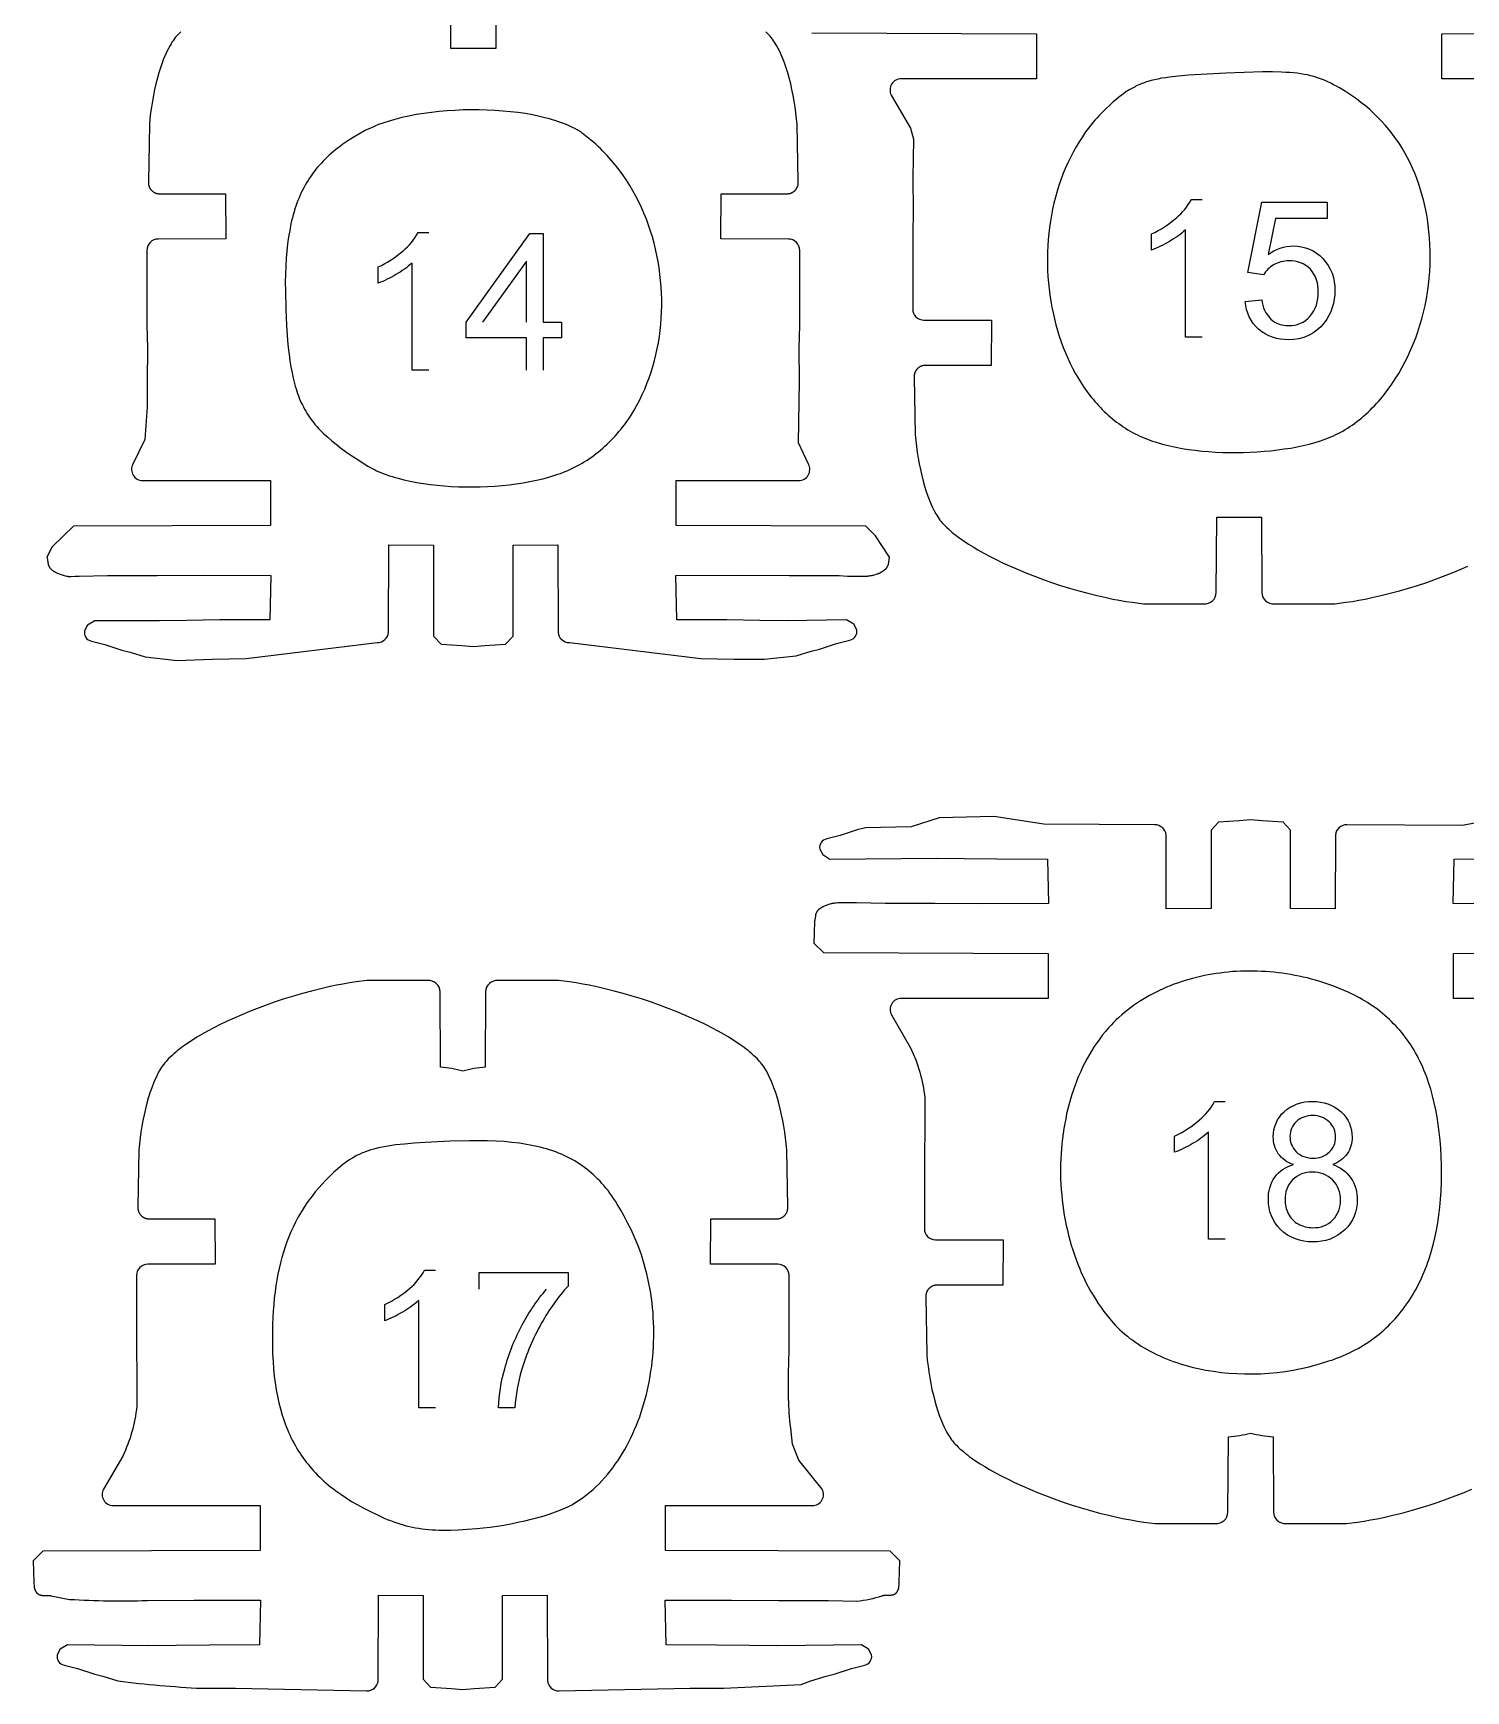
# Model space of a CAD drawing. Extents: x -306 to 77, y -230 to 818.
# Drawn here: x -106.2 to -2.1, y -3.5 to 117 of the extents above; entities that cross this region are included whole.
import ezdxf

# ---------------------------------------------------------------- set-up
doc = ezdxf.new("R2010")
doc.units = 0
doc.layers.add('LAYER_1', color=18, linetype='CONTINUOUS')
doc.layers.add('LETTERS', color=1, linetype='CONTINUOUS')

msp = doc.modelspace()

# ---------------------------------------------------------------- linework, layer by layer
at = {"layer": 'LAYER_1'}
for points in [[(-75.82, 115.85), (-75.85, 121.78, 0.444236)], [(-95.44, 117.05), (-95.56, 116.93), (-95.66, 116.83), (-95.75, 116.73), (-95.84, 116.63), (-95.92, 116.52), (-96, 116.41), (-96.08, 116.3), (-96.15, 116.18), (-96.22, 116.07), (-96.34, 115.85), (-96.45, 115.62), (-96.56, 115.39), (-96.66, 115.16), (-96.79, 114.8), (-96.92, 114.44), (-97.03, 114.07), (-97.14, 113.7), (-97.24, 113.28), (-97.34, 112.86), (-97.43, 112.44), (-97.5, 112.02), (-97.57, 111.59), (-97.63, 111.17), (-97.68, 110.74), (-97.72, 110.31), (-97.79, 106.17), (-97.79, 106.15), (-97.79, 106.13), (-97.79, 106.11), (-97.79, 106.09), (-97.79, 106.07), (-97.79, 106.05), (-97.79, 106.02), (-97.79, 106), (-97.79, 105.98), (-97.78, 105.96), (-97.78, 105.94), (-97.77, 105.92), (-97.77, 105.9), (-97.76, 105.88), (-97.76, 105.86), (-97.75, 105.84), (-97.74, 105.82), (-97.74, 105.8), (-97.73, 105.78), (-97.72, 105.76), (-97.71, 105.74), (-97.7, 105.72), (-97.69, 105.71), (-97.68, 105.69), (-97.67, 105.67), (-97.66, 105.65), (-97.65, 105.63), (-97.63, 105.62), (-97.62, 105.6), (-97.61, 105.58), (-97.59, 105.57), (-97.58, 105.55), (-97.56, 105.54), (-97.55, 105.52), (-97.53, 105.51), (-97.52, 105.49), (-97.5, 105.48), (-97.49, 105.47), (-97.47, 105.45), (-97.45, 105.44), (-97.43, 105.43), (-97.42, 105.42), (-97.4, 105.41), (-97.38, 105.39), (-97.36, 105.38), (-97.34, 105.37), (-97.33, 105.37), (-97.31, 105.36), (-97.29, 105.35), (-97.27, 105.34), (-97.25, 105.33), (-97.23, 105.33), (-97.21, 105.32), (-97.19, 105.32), (-97.17, 105.31), (-97.15, 105.31), (-97.13, 105.3), (-97.11, 105.3), (-97.08, 105.3), (-97.06, 105.29), (-97.04, 105.29), (-97.02, 105.29), (-97, 105.29), (-92.33, 105.29), (-92.24, 105.29), (-92.22, 105.29), (-92.2, 105.29), (-92.2, 105.29), (-92.17, 102.01), (-97.08, 102, 0.414064), (-97.9, 101.18), (-97.9, 95.74), (-97.86, 94.07), (-97.88, 91.67), (-97.88, 89.81), (-98.06, 87.43), (-98.92, 85.65, 0.562349), (-98.2, 84.45), (-88.92, 84.45), (-88.92, 81.19), (-103.23, 81.14), (-103.95, 80.45), (-104.77, 79.65), (-105.16, 78.89), (-105.15, 78.87), (-105.15, 78.84), (-105.14, 78.8), (-105.13, 78.75), (-105.09, 78.49), (-105.08, 78.44), (-105.08, 78.42), (-105.07, 78.39), (-105.07, 78.37), (-105.06, 78.34), (-105.05, 78.32), (-105.04, 78.3), (-105.04, 78.27), (-105.03, 78.26), (-105.03, 78.25), (-105.02, 78.24), (-105.02, 78.23), (-105.01, 78.22), (-105.01, 78.21), (-105, 78.2), (-104.99, 78.19), (-104.99, 78.18), (-104.98, 78.17), (-104.98, 78.16), (-104.97, 78.15), (-104.96, 78.14), (-104.95, 78.13), (-104.94, 78.11), (-104.93, 78.1), (-104.92, 78.08), (-104.91, 78.07), (-104.88, 78.04), (-104.86, 78.02), (-104.83, 77.99), (-104.8, 77.97), (-104.77, 77.94), (-104.74, 77.92), (-104.71, 77.9), (-104.68, 77.88), (-104.65, 77.86), (-104.62, 77.84), (-104.58, 77.82), (-104.55, 77.8), (-104.52, 77.78), (-104.48, 77.77), (-104.45, 77.75), (-104.41, 77.73), (-104.34, 77.7), (-104.27, 77.67), (-104.2, 77.65), (-104.13, 77.62), (-104.05, 77.6), (-103.91, 77.56), (-103.81, 77.53), (-103.72, 77.51), (-103.68, 77.51), (-103.65, 77.5), (-103.61, 77.49), (-103.58, 77.49), (-103.55, 77.49), (-103.52, 77.48), (-103.5, 77.48), (-103.47, 77.48), (-103.45, 77.48), (-103.42, 77.48), (-103.4, 77.48), (-103.1, 77.51), (-103.02, 77.51), (-102.93, 77.52), (-102.82, 77.51), (-100.75, 77.56), (-97.13, 77.57), (-93.71, 77.58), (-88.9, 77.57), (-88.96, 74.34), (-92.62, 74.33), (-95.01, 74.29), (-96.99, 74.27), (-101.69, 74.26), (-102.21, 73.94), (-102.43, 73.53, 0.400106), (-101.93, 72.79), (-100.96, 72.54), (-99.71, 72.14), (-99.12, 71.98), (-98.03, 71.65), (-95.7, 71.39), (-93.15, 71.49), (-90.7, 71.52), (-81.18, 72.69, 0.3983), (-80.35, 73.44), (-80.33, 79.78), (-77.08, 79.76), (-77.08, 73.16), (-76.54, 72.56), (-75.03, 72.48), (-74.19, 72.41), (-73.36, 72.48), (-71.85, 72.56), (-71.31, 73.16), (-71.31, 79.76), (-68.06, 79.78), (-68.04, 73.44, 0.398109), (-67.21, 72.69), (-57.68, 71.52), (-55.24, 71.49), (-53.07, 71.47), (-50.74, 71.72), (-49.65, 72.05), (-49.06, 72.21), (-47.81, 72.61), (-46.84, 72.87, 0.400226), (-46.34, 73.61), (-46.56, 74.02), (-47.08, 74.34), (-51.39, 74.27), (-53.38, 74.29), (-55.77, 74.33), (-59.42, 74.34), (-59.49, 77.57), (-54.68, 77.58), (-51.26, 77.57), (-47.63, 77.56), (-47.02, 77.51), (-46.9, 77.52), (-46.78, 77.52), (-45.91, 77.51), (-45.78, 77.51), (-45.66, 77.51), (-45.54, 77.52), (-45.48, 77.53), (-45.41, 77.54), (-45.35, 77.55), (-45.29, 77.56), (-45.23, 77.57), (-45.18, 77.58), (-45.12, 77.59), (-45.06, 77.61), (-44.93, 77.65), (-44.87, 77.67), (-44.81, 77.69), (-44.75, 77.72), (-44.69, 77.74), (-44.62, 77.77), (-44.59, 77.79), (-44.56, 77.8), (-44.54, 77.82), (-44.51, 77.84), (-44.48, 77.85), (-44.45, 77.87), (-44.42, 77.89), (-44.4, 77.91), (-44.37, 77.93), (-44.34, 77.94), (-44.32, 77.97), (-44.29, 77.99), (-44.27, 78.01), (-44.25, 78.03), (-44.22, 78.05), (-44.2, 78.08), (-44.18, 78.1), (-44.17, 78.11), (-44.16, 78.13), (-44.15, 78.14), (-44.15, 78.15), (-44.14, 78.16), (-44.13, 78.17), (-44.13, 78.18), (-44.12, 78.19), (-44.12, 78.2), (-44.11, 78.21), (-44.1, 78.22), (-44.1, 78.23), (-44.09, 78.24), (-44.09, 78.25), (-44.08, 78.27), (-44.07, 78.3), (-44.06, 78.32), (-44.06, 78.34), (-44.05, 78.37), (-44.04, 78.39), (-44.04, 78.42), (-44.03, 78.44), (-44.02, 78.49), (-43.99, 78.75), (-43.98, 78.79), (-43.97, 78.84), (-43.96, 78.87), (-43.96, 78.89), (-44.98, 80.45), (-45.69, 81.14), (-59.47, 81.19), (-59.47, 84.45), (-50.57, 84.45, 0.56189), (-49.85, 85.65), (-50.57, 87.2), (-50.51, 91.67), (-50.52, 94.07), (-50.49, 95.74), (-50.49, 101.18, 0.414242), (-51.31, 102), (-56.21, 102.01), (-56.19, 105.29), (-56.18, 105.29), (-56.17, 105.29), (-56.14, 105.29), (-55.79, 105.29), (-51.39, 105.29), (-51.37, 105.29), (-51.35, 105.29), (-51.32, 105.29), (-51.3, 105.3), (-51.28, 105.3), (-51.26, 105.3), (-51.24, 105.31), (-51.22, 105.31), (-51.2, 105.32), (-51.18, 105.32), (-51.16, 105.33), (-51.14, 105.33), (-51.12, 105.34), (-51.1, 105.35), (-51.08, 105.36), (-51.06, 105.37), (-51.04, 105.37), (-51.03, 105.38), (-51.01, 105.39), (-50.99, 105.41), (-50.97, 105.42), (-50.95, 105.43), (-50.94, 105.44), (-50.92, 105.45), (-50.9, 105.47), (-50.89, 105.48), (-50.87, 105.49), (-50.85, 105.51), (-50.84, 105.52), (-50.82, 105.54), (-50.81, 105.55), (-50.79, 105.57), (-50.78, 105.58), (-50.77, 105.6), (-50.75, 105.62), (-50.74, 105.63), (-50.73, 105.65), (-50.72, 105.67), (-50.71, 105.69), (-50.7, 105.71), (-50.69, 105.72), (-50.68, 105.74), (-50.67, 105.76), (-50.66, 105.78), (-50.65, 105.8), (-50.64, 105.82), (-50.64, 105.84), (-50.63, 105.86), (-50.63, 105.88), (-50.62, 105.9), (-50.61, 105.92), (-50.61, 105.94), (-50.61, 105.96), (-50.6, 105.98), (-50.6, 106), (-50.6, 106.02), (-50.6, 106.05), (-50.59, 106.07), (-50.59, 106.09), (-50.59, 106.11), (-50.59, 106.13), (-50.59, 106.15), (-50.6, 106.17), (-50.67, 110.31), (-50.71, 110.74), (-50.76, 111.17), (-50.82, 111.59), (-50.88, 112.02), (-50.96, 112.44), (-51.05, 112.86), (-51.14, 113.28), (-51.25, 113.7), (-51.35, 114.07), (-51.47, 114.44), (-51.6, 114.8), (-51.73, 115.16), (-51.83, 115.39), (-51.94, 115.62), (-52.05, 115.85), (-52.17, 116.07), (-52.24, 116.18), (-52.31, 116.3), (-52.39, 116.41), (-52.47, 116.52), (-52.55, 116.63), (-52.64, 116.73), (-52.73, 116.83), (-52.82, 116.93), (-52.95, 117.05)], [(-49.6, 116.97), (-33.3, 116.92), (-33.3, 113.65), (-43.11, 113.65, 0.562095), (-43.84, 112.46), (-42.44, 110.06), (-42.23, 109.25), (-42.26, 106.44), (-42.25, 104.03), (-42.28, 102.37), (-42.28, 96.93, 0.414247), (-41.47, 96.11), (-36.56, 96.1), (-36.58, 92.82), (-36.59, 92.82), (-36.6, 92.82), (-36.63, 92.82), (-36.98, 92.82), (-41.38, 92.82), (-41.4, 92.82), (-41.43, 92.82), (-41.45, 92.82), (-41.47, 92.81), (-41.49, 92.81), (-41.51, 92.81), (-41.53, 92.8), (-41.55, 92.8), (-41.57, 92.79), (-41.59, 92.79), (-41.61, 92.78), (-41.63, 92.77), (-41.65, 92.77), (-41.67, 92.76), (-41.69, 92.75), (-41.71, 92.74), (-41.73, 92.73), (-41.75, 92.72), (-41.76, 92.71), (-41.78, 92.7), (-41.8, 92.69), (-41.82, 92.68), (-41.83, 92.67), (-41.85, 92.66), (-41.87, 92.64), (-41.89, 92.63), (-41.9, 92.62), (-41.92, 92.6), (-41.93, 92.59), (-41.95, 92.57), (-41.96, 92.56), (-41.98, 92.54), (-41.99, 92.52), (-42, 92.51), (-42.02, 92.49), (-42.03, 92.47), (-42.04, 92.46), (-42.05, 92.44), (-42.06, 92.42), (-42.07, 92.4), (-42.08, 92.38), (-42.09, 92.37), (-42.1, 92.35), (-42.11, 92.33), (-42.12, 92.31), (-42.13, 92.29), (-42.13, 92.27), (-42.14, 92.25), (-42.15, 92.23), (-42.15, 92.21), (-42.16, 92.19), (-42.16, 92.17), (-42.16, 92.15), (-42.17, 92.13), (-42.17, 92.11), (-42.17, 92.08), (-42.18, 92.06), (-42.18, 92.04), (-42.18, 92.02), (-42.18, 92), (-42.18, 91.98), (-42.18, 91.96), (-42.17, 91.94), (-42.1, 87.8), (-42.06, 87.37), (-42.01, 86.94), (-41.95, 86.52), (-41.89, 86.09), (-41.81, 85.67), (-41.72, 85.25), (-41.63, 84.83), (-41.52, 84.41), (-41.42, 84.04), (-41.3, 83.67), (-41.18, 83.31), (-41.04, 82.95), (-40.94, 82.72), (-40.84, 82.49), (-40.72, 82.26), (-40.6, 82.04), (-40.53, 81.93), (-40.46, 81.81), (-40.38, 81.7), (-40.3, 81.59), (-40.22, 81.48), (-40.13, 81.38), (-40.04, 81.28), (-39.95, 81.18), (-39.82, 81.06), (-39.69, 80.94), (-39.56, 80.82), (-39.43, 80.71), (-39.29, 80.59), (-39.16, 80.49), (-39.02, 80.38), (-38.87, 80.28), (-38.55, 80.05), (-38.23, 79.84), (-37.89, 79.63), (-37.55, 79.43), (-37.11, 79.18), (-36.66, 78.94), (-36.21, 78.71), (-35.75, 78.49), (-34.63, 77.99), (-34.07, 77.76), (-32.85, 77.29), (-32.2, 77.06), (-31.54, 76.84), (-30.89, 76.64), (-30.22, 76.45), (-29.56, 76.27), (-28.89, 76.1), (-28.22, 75.95), (-27.75, 75.85), (-27.28, 75.76), (-26.81, 75.68), (-26.34, 75.61), (-25.52, 75.51), (-25.52, 75.51), (-21.14, 75.51, 0.444466), (-20.24, 76.32), (-20.2, 81.8)], [(-20.2, 81.8), (-16.95, 81.8), (-16.92, 76.32, 0.444617), (-16.02, 75.51), (-11.64, 75.51), (-11.63, 75.51), (-10.82, 75.61), (-10.35, 75.68), (-9.88, 75.76), (-9.41, 75.85), (-8.94, 75.95), (-8.27, 76.1), (-7.6, 76.27), (-6.93, 76.45), (-6.27, 76.64), (-5.61, 76.84), (-4.95, 77.06), (-4.3, 77.29), (-3.09, 77.76), (-2.52, 77.99), (-1.96, 78.24)], [(1.02, 60.06), (-2.34, 59.39), (-10.74, 59.45, 0.398294), (-11.58, 58.7), (-11.59, 53.35), (-14.85, 53.37), (-14.85, 59.05), (-15.38, 59.65), (-16.89, 59.73), (-17.73, 59.8), (-18.57, 59.73), (-20.08, 59.65), (-20.61, 59.05), (-20.61, 53.37), (-23.87, 53.35), (-23.88, 58.7, 0.398223), (-24.72, 59.45), (-32.76, 59.49), (-36.38, 60.06), (-40.36, 59.95), (-42.4, 59.29), (-45.72, 59.24), (-46.31, 59.08), (-47.56, 58.68), (-48.53, 58.43, 0.399959), (-49.03, 57.69), (-48.81, 57.28), (-48.29, 56.96), (-40.53, 57.02), (-38.55, 57), (-36.16, 56.97), (-32.5, 56.96), (-32.43, 53.72), (-37.25, 53.71), (-40.67, 53.73), (-44.29, 53.73), (-46.36, 53.78), (-46.48, 53.78), (-46.6, 53.77), (-47.48, 53.78), (-47.6, 53.78), (-47.72, 53.77), (-47.85, 53.76), (-47.91, 53.76), (-47.97, 53.75), (-48.03, 53.74), (-48.09, 53.73), (-48.15, 53.72), (-48.21, 53.71), (-48.27, 53.69), (-48.32, 53.68), (-48.45, 53.64), (-48.51, 53.62), (-48.57, 53.59), (-48.63, 53.57), (-48.69, 53.54), (-48.76, 53.52), (-48.79, 53.5), (-48.81, 53.49), (-48.84, 53.47), (-48.87, 53.46), (-48.9, 53.44), (-48.93, 53.42), (-48.96, 53.4), (-48.98, 53.39), (-49.01, 53.37), (-49.04, 53.35), (-49.06, 53.33), (-49.09, 53.31), (-49.11, 53.29), (-49.13, 53.26), (-49.16, 53.24), (-49.18, 53.22), (-49.2, 53.19), (-49.21, 53.18), (-49.22, 53.17), (-49.22, 53.16), (-49.23, 53.15), (-49.24, 53.14), (-49.25, 53.13), (-49.25, 53.12), (-49.26, 53.11), (-49.26, 53.1), (-49.27, 53.09), (-49.27, 53.08), (-49.28, 53.07), (-49.28, 53.05), (-49.29, 53.04), (-49.3, 53.02), (-49.31, 53), (-49.31, 52.97), (-49.32, 52.95), (-49.33, 52.93), (-49.33, 52.9), (-49.34, 52.88), (-49.34, 52.85), (-49.35, 52.8), (-49.39, 52.55), (-49.4, 52.5), (-49.41, 52.45), (-49.42, 52.43), (-49.42, 52.4), (-49.47, 50.85), (-48.76, 50.16), (-32.45, 50.11), (-32.45, 46.84), (-43.11, 46.84, 0.562095), (-43.83, 45.65), (-42.44, 43.24, -0.08837), (-41.41, 39.63), (-41.4, 37.22), (-41.43, 35.56), (-41.43, 30.12, 0.414169), (-40.62, 29.3), (-35.71, 29.29), (-35.73, 26.01), (-35.74, 26.01), (-35.75, 26.01), (-35.78, 26.01), (-36.14, 26), (-40.54, 26.01), (-40.56, 26.01), (-40.58, 26), (-40.6, 26), (-40.62, 26), (-40.64, 26), (-40.66, 25.99), (-40.68, 25.99), (-40.7, 25.98), (-40.72, 25.98), (-40.74, 25.97), (-40.76, 25.97), (-40.78, 25.96), (-40.8, 25.95), (-40.82, 25.95), (-40.84, 25.94), (-40.86, 25.93), (-40.88, 25.92), (-40.9, 25.91), (-40.92, 25.9), (-40.94, 25.89), (-40.95, 25.88), (-40.97, 25.87), (-40.99, 25.86), (-41.01, 25.84), (-41.02, 25.83), (-41.04, 25.82), (-41.05, 25.8), (-41.07, 25.79), (-41.09, 25.77), (-41.1, 25.76), (-41.12, 25.74), (-41.13, 25.73), (-41.14, 25.71), (-41.16, 25.69), (-41.17, 25.68), (-41.18, 25.66), (-41.19, 25.64), (-41.21, 25.63), (-41.22, 25.61), (-41.23, 25.59), (-41.24, 25.57), (-41.25, 25.55), (-41.26, 25.53), (-41.26, 25.51), (-41.27, 25.49), (-41.28, 25.48), (-41.29, 25.46), (-41.29, 25.44), (-41.3, 25.42), (-41.3, 25.4), (-41.31, 25.38), (-41.31, 25.35), (-41.32, 25.33), (-41.32, 25.31), (-41.32, 25.29), (-41.33, 25.27), (-41.33, 25.25), (-41.33, 25.23), (-41.33, 25.21), (-41.33, 25.19), (-41.33, 25.17), (-41.33, 25.14), (-41.33, 25.12), (-41.26, 20.99), (-41.22, 20.56), (-41.17, 20.13), (-41.11, 19.7), (-41.04, 19.28), (-40.96, 18.86), (-40.88, 18.43), (-40.78, 18.01), (-40.68, 17.6), (-40.57, 17.23), (-40.46, 16.86), (-40.33, 16.5), (-40.19, 16.14), (-40.09, 15.9), (-39.99, 15.68), (-39.88, 15.45), (-39.76, 15.23), (-39.69, 15.11), (-39.61, 15), (-39.54, 14.88), (-39.46, 14.78), (-39.37, 14.67), (-39.29, 14.56), (-39.19, 14.46), (-39.1, 14.37), (-38.97, 14.24), (-38.85, 14.12), (-38.72, 14.01), (-38.58, 13.89), (-38.45, 13.78), (-38.31, 13.67), (-38.17, 13.57), (-38.03, 13.46), (-37.71, 13.24), (-37.38, 13.02), (-37.05, 12.82), (-36.71, 12.62), (-36.26, 12.37), (-35.81, 12.13), (-35.36, 11.9), (-34.9, 11.68), (-33.78, 11.18), (-33.22, 10.94), (-32, 10.48), (-31.35, 10.25), (-30.7, 10.03), (-30.04, 9.83), (-29.38, 9.63), (-28.71, 9.45), (-28.04, 9.29), (-27.37, 9.13), (-26.9, 9.04), (-26.43, 8.95), (-25.96, 8.87), (-25.49, 8.79), (-24.68, 8.69), (-24.67, 8.69), (-20.29, 8.7, 0.444277), (-19.39, 9.51), (-19.35, 14.98, 0.041504), (-17.73, 15.26)], [(-74.95, 41.56, 0.041661), (-76.58, 41.84), (-76.61, 47.32, 0.444187), (-77.51, 48.13), (-81.89, 48.13), (-81.9, 48.13), (-82.71, 48.03), (-83.19, 47.96), (-83.66, 47.88), (-84.13, 47.79), (-84.59, 47.69), (-85.27, 47.54), (-85.94, 47.37), (-86.6, 47.19), (-87.26, 47), (-87.92, 46.8), (-88.58, 46.58), (-89.23, 46.35), (-90.44, 45.88), (-91.01, 45.65), (-91.57, 45.4), (-92.12, 45.15), (-92.58, 44.93), (-93.04, 44.7), (-93.49, 44.46), (-93.93, 44.21), (-94.27, 44.01), (-94.6, 43.8), (-94.93, 43.59), (-95.25, 43.36), (-95.39, 43.26), (-95.53, 43.16), (-95.67, 43.05), (-95.81, 42.94), (-95.94, 42.82), (-96.07, 42.7), (-96.2, 42.58), (-96.32, 42.46), (-96.42, 42.36), (-96.51, 42.26), (-96.6, 42.16), (-96.68, 42.05), (-96.76, 41.94), (-96.84, 41.83), (-96.91, 41.72), (-96.98, 41.6), (-97.1, 41.38), (-97.21, 41.15), (-97.32, 40.92), (-97.42, 40.69), (-97.55, 40.33), (-97.68, 39.97), (-97.8, 39.6), (-97.9, 39.23), (-98, 38.81), (-98.1, 38.39), (-98.19, 37.97), (-98.26, 37.55), (-98.33, 37.12), (-98.39, 36.7), (-98.44, 36.27), (-98.48, 35.84), (-98.55, 31.7), (-98.55, 31.68), (-98.55, 31.66), (-98.56, 31.64), (-98.56, 31.62), (-98.55, 31.6), (-98.55, 31.58), (-98.55, 31.56), (-98.55, 31.53), (-98.55, 31.51), (-98.54, 31.49), (-98.54, 31.47), (-98.53, 31.45), (-98.53, 31.43), (-98.52, 31.41), (-98.52, 31.39), (-98.51, 31.37), (-98.5, 31.35), (-98.5, 31.33), (-98.49, 31.31), (-98.48, 31.29), (-98.47, 31.27), (-98.46, 31.26), (-98.45, 31.24), (-98.44, 31.22), (-98.43, 31.2), (-98.42, 31.18), (-98.41, 31.17), (-98.39, 31.15), (-98.38, 31.13), (-98.37, 31.12), (-98.35, 31.1), (-98.34, 31.08), (-98.32, 31.07), (-98.31, 31.05), (-98.29, 31.04), (-98.28, 31.02), (-98.26, 31.01), (-98.25, 31), (-98.23, 30.98), (-98.21, 30.97), (-98.2, 30.96), (-98.18, 30.95), (-98.16, 30.94), (-98.14, 30.93), (-98.12, 30.92), (-98.1, 30.91), (-98.09, 30.9), (-98.07, 30.89), (-98.05, 30.88), (-98.03, 30.87), (-98.01, 30.87), (-97.99, 30.86), (-97.97, 30.85), (-97.95, 30.85), (-97.93, 30.84), (-97.91, 30.84), (-97.89, 30.83), (-97.87, 30.83), (-97.84, 30.83), (-97.82, 30.82), (-97.8, 30.82), (-97.78, 30.82), (-97.76, 30.82), (-93.09, 30.82), (-93, 30.82), (-92.98, 30.82), (-92.96, 30.82), (-92.96, 30.82), (-92.94, 27.54), (-97.84, 27.53, 0.414042), (-98.66, 26.71), (-98.66, 21.27), (-98.62, 19.61), (-98.64, 17.2, -0.08842), (-99.66, 13.58), (-101.06, 11.18, 0.562036), (-100.33, 9.99), (-89.68, 9.99), (-89.68, 6.72), (-105.45, 6.67), (-106.16, 5.98), (-106.11, 4.42), (-106.11, 4.32), (-106.1, 4.22), (-106.1, 4.17), (-106.09, 4.12), (-106.08, 4.06), (-106.08, 4.04), (-106.07, 4.01), (-106.07, 3.99), (-106.06, 3.96), (-106.06, 3.94), (-106.05, 3.92), (-106.04, 3.89), (-106.03, 3.87), (-106.02, 3.84), (-106.01, 3.82), (-106.01, 3.81), (-106, 3.8), (-106, 3.79), (-105.99, 3.78), (-105.99, 3.77), (-105.98, 3.76), (-105.97, 3.75), (-105.97, 3.74), (-105.96, 3.73), (-105.95, 3.72), (-105.95, 3.71), (-105.94, 3.7), (-105.93, 3.69), (-105.92, 3.68), (-105.91, 3.67), (-105.91, 3.66), (-105.89, 3.64), (-105.88, 3.63), (-105.87, 3.62), (-105.85, 3.61), (-105.84, 3.6), (-105.82, 3.59), (-105.81, 3.58), (-105.79, 3.57), (-105.78, 3.56), (-105.77, 3.55), (-105.75, 3.54), (-105.74, 3.53), (-105.72, 3.53), (-105.7, 3.52), (-105.69, 3.51), (-105.67, 3.51), (-105.66, 3.5), (-105.64, 3.5), (-105.63, 3.49), (-105.61, 3.49), (-105.59, 3.49), (-105.58, 3.48), (-105.56, 3.48), (-105.54, 3.48), (-105.51, 3.47), (-105.48, 3.47), (-105.44, 3.47), (-105.41, 3.46), (-105.34, 3.46), (-105.06, 3.46), (-105.03, 3.46), (-104.99, 3.46), (-104.96, 3.46), (-104.93, 3.45), (-104.89, 3.45), (-104.88, 3.44), (-104.86, 3.44), (-103.52, 3.18, 0.022423), (-97.89, 3.1), (-94.47, 3.12), (-89.66, 3.11), (-89.73, -0.13), (-93.38, -0.14), (-95.77, -0.18), (-97.76, -0.19), (-103.67, -0.13), (-104.2, -0.45), (-104.41, -0.86, 0.399992), (-103.92, -1.6), (-102.95, -1.85), (-101.69, -2.25), (-101.11, -2.41), (-100.01, -2.75, 0.01764), (-93.91, -3.28), (-91.46, -3.26), (-81.94, -3.47, 0.3983), (-81.11, -2.72), (-81.09, 3.48), (-77.84, 3.45), (-77.84, -2.61), (-77.3, -3.21), (-75.79, -3.29), (-74.95, -3.36), (-74.12, -3.29), (-72.61, -3.21), (-72.07, -2.61), (-72.07, 3.45), (-68.82, 3.48), (-68.8, -2.72, 0.398186), (-67.97, -3.47), (-58.45, -3.26), (-56, -3.28), (-50.38, -3), (-49.67, -2.75), (-48.57, -2.41), (-47.99, -2.25), (-46.73, -1.85), (-45.76, -1.6, 0.400186), (-45.27, -0.86), (-45.48, -0.45), (-46.01, -0.13), (-52.15, -0.19), (-54.14, -0.18), (-56.53, -0.14), (-60.18, -0.13), (-60.25, 3.11), (-55.44, 3.12), (-52.02, 3.1), (-48.4, 3.09), (-46.33, 3.05, 0.054665), (-44.51, 3.44), (-44.5, 3.45), (-44.48, 3.45), (-44.46, 3.46), (-44.44, 3.46), (-44.42, 3.47), (-44.41, 3.47), (-44.39, 3.48), (-44.37, 3.48), (-44.35, 3.48), (-44.33, 3.48), (-44.3, 3.49), (-44.26, 3.49), (-44.23, 3.49), (-44.19, 3.49), (-44.16, 3.49), (-43.92, 3.49), (-43.89, 3.49), (-43.85, 3.49), (-43.82, 3.5), (-43.8, 3.5), (-43.79, 3.5), (-43.77, 3.5), (-43.76, 3.5), (-43.74, 3.51), (-43.73, 3.51), (-43.71, 3.51), (-43.7, 3.52), (-43.68, 3.52), (-43.66, 3.53), (-43.65, 3.53), (-43.64, 3.54), (-43.62, 3.55), (-43.61, 3.55), (-43.59, 3.56), (-43.58, 3.57), (-43.57, 3.57), (-43.56, 3.58), (-43.56, 3.58), (-43.55, 3.59), (-43.54, 3.59), (-43.54, 3.6), (-43.53, 3.6), (-43.52, 3.61), (-43.51, 3.62), (-43.49, 3.63), (-43.48, 3.64), (-43.47, 3.66), (-43.46, 3.67), (-43.45, 3.68), (-43.44, 3.69), (-43.44, 3.7), (-43.43, 3.71), (-43.42, 3.72), (-43.41, 3.73), (-43.41, 3.74), (-43.4, 3.75), (-43.39, 3.76), (-43.39, 3.77), (-43.38, 3.78), (-43.38, 3.79), (-43.37, 3.8), (-43.36, 3.81), (-43.36, 3.82), (-43.35, 3.84), (-43.34, 3.87), (-43.33, 3.89), (-43.32, 3.92), (-43.32, 3.94), (-43.31, 3.96), (-43.31, 3.99), (-43.3, 4.01), (-43.3, 4.04), (-43.29, 4.06), (-43.28, 4.12), (-43.28, 4.17), (-43.27, 4.22), (-43.27, 4.32), (-43.26, 4.42), (-43.21, 5.98), (-43.93, 6.67), (-60.23, 6.72), (-60.23, 9.99), (-49.58, 9.99, 0.562201), (-48.85, 11.18), (-50.54, 13.28), (-51, 14.46), (-51.11, 15.38, -0.042331), (-51.29, 19.61), (-51.25, 21.27), (-51.25, 26.71, 0.414092), (-52.07, 27.53), (-56.97, 27.54), (-56.95, 30.82), (-56.94, 30.82), (-56.93, 30.82), (-56.9, 30.82), (-56.55, 30.82), (-52.15, 30.82), (-52.13, 30.82), (-52.11, 30.82), (-52.09, 30.82), (-52.06, 30.83), (-52.04, 30.83), (-52.02, 30.83), (-52, 30.84), (-51.98, 30.84), (-51.96, 30.85), (-51.94, 30.85), (-51.92, 30.86), (-51.9, 30.87), (-51.88, 30.87), (-51.86, 30.88), (-51.84, 30.89), (-51.82, 30.9), (-51.8, 30.91), (-51.79, 30.92), (-51.77, 30.93), (-51.75, 30.94), (-51.73, 30.95), (-51.71, 30.96), (-51.7, 30.97), (-51.68, 30.98), (-51.66, 31), (-51.65, 31.01), (-51.63, 31.02), (-51.61, 31.04), (-51.6, 31.05), (-51.58, 31.07), (-51.57, 31.08), (-51.56, 31.1), (-51.54, 31.12), (-51.53, 31.13), (-51.52, 31.15), (-51.5, 31.17), (-51.49, 31.18), (-51.48, 31.2), (-51.47, 31.22), (-51.46, 31.24), (-51.45, 31.26), (-51.44, 31.27), (-51.43, 31.29), (-51.42, 31.31), (-51.41, 31.33), (-51.41, 31.35), (-51.4, 31.37), (-51.39, 31.39), (-51.39, 31.41), (-51.38, 31.43), (-51.38, 31.45), (-51.37, 31.47), (-51.37, 31.49), (-51.36, 31.51), (-51.36, 31.53), (-51.36, 31.56), (-51.36, 31.58), (-51.35, 31.6), (-51.35, 31.62), (-51.35, 31.64), (-51.35, 31.66), (-51.36, 31.68), (-51.36, 31.7), (-51.43, 35.84), (-51.47, 36.27), (-51.52, 36.7), (-51.58, 37.12), (-51.65, 37.55), (-51.72, 37.97), (-51.81, 38.39), (-51.9, 38.81), (-52.01, 39.23), (-52.11, 39.6), (-52.23, 39.97), (-52.36, 40.33), (-52.49, 40.69), (-52.59, 40.92), (-52.7, 41.15), (-52.81, 41.38), (-52.93, 41.6), (-53, 41.72), (-53.07, 41.83), (-53.15, 41.94), (-53.23, 42.05), (-53.31, 42.16), (-53.4, 42.26), (-53.49, 42.36), (-53.58, 42.46), (-53.71, 42.58), (-53.84, 42.7), (-53.97, 42.82), (-54.1, 42.94), (-54.24, 43.05), (-54.38, 43.16), (-54.52, 43.26), (-54.66, 43.36), (-54.98, 43.59), (-55.31, 43.8), (-55.64, 44.01), (-55.98, 44.21), (-56.42, 44.46), (-56.87, 44.7), (-57.33, 44.93), (-57.79, 45.15), (-58.9, 45.65), (-59.47, 45.88), (-60.68, 46.35), (-61.33, 46.58), (-61.99, 46.8), (-62.65, 47), (-63.31, 47.19), (-63.97, 47.37), (-64.64, 47.54), (-65.32, 47.69), (-65.78, 47.79), (-66.25, 47.88), (-66.72, 47.96), (-67.2, 48.03), (-68.01, 48.13), (-68.01, 48.13), (-72.4, 48.13, 0.444183), (-73.3, 47.32), (-73.33, 41.84, 0.041551), (-74.95, 41.56)], [(-17.73, 15.26, 0.041526), (-16.11, 14.98), (-16.07, 9.51, 0.444543), (-15.17, 8.7), (-10.79, 8.69), (-10.78, 8.69), (-9.97, 8.79), (-9.5, 8.87), (-9.03, 8.95), (-8.56, 9.04), (-8.09, 9.13), (-7.42, 9.29), (-6.75, 9.45), (-6.08, 9.63), (-5.42, 9.83), (-4.76, 10.03), (-4.11, 10.25), (-3.46, 10.48), (-2.24, 10.94), (-1.68, 11.18)]]:
    msp.add_lwpolyline(points, format="xyb", dxfattribs=at)
for points in [[(-72.54, 121.78), (-72.57, 115.85), (-75.82, 115.85)], [(5.65, 113.65), (-3.85, 113.65), (-3.85, 116.92), (12.45, 116.97)], [(1.79, 53.71), (-3.03, 53.72), (-2.96, 56.96), (0.7, 56.97)], [(7.65, 46.84), (-3.01, 46.84), (-3.01, 50.11), (13.3, 50.16)]]:
    msp.add_lwpolyline(points, dxfattribs=at)
for points in [[(-11.23, 87.95), (-11.05, 88.05), (-10.88, 88.16), (-10.7, 88.26), (-10.53, 88.38), (-10.36, 88.49), (-10.19, 88.61), (-10.02, 88.74), (-9.85, 88.87), (-9.69, 89), (-9.53, 89.14), (-9.37, 89.28), (-9.21, 89.43), (-9.05, 89.58), (-8.9, 89.73), (-8.75, 89.89), (-8.6, 90.05), (-8.45, 90.21), (-8.3, 90.38), (-8.16, 90.55), (-8.02, 90.73), (-7.75, 91.09), (-7.48, 91.46), (-7.23, 91.84), (-6.98, 92.24), (-6.75, 92.64), (-6.53, 93.06), (-6.32, 93.48), (-6.12, 93.92), (-5.93, 94.36), (-5.75, 94.82), (-5.59, 95.27), (-5.44, 95.74), (-5.3, 96.21), (-5.18, 96.69), (-5.07, 97.17), (-4.97, 97.66), (-4.89, 98.15), (-4.82, 98.65), (-4.76, 99.15), (-4.72, 99.65), (-4.7, 100.15), (-4.69, 100.65), (-4.7, 101.13), (-4.72, 101.61), (-4.74, 102.08), (-4.79, 102.54), (-4.84, 103), (-4.9, 103.45), (-4.97, 103.89), (-5.06, 104.32), (-5.16, 104.75), (-5.27, 105.17), (-5.39, 105.58), (-5.52, 105.99), (-5.66, 106.39), (-5.81, 106.78), (-5.98, 107.16), (-6.15, 107.53), (-6.34, 107.9), (-6.53, 108.26), (-6.74, 108.61), (-6.96, 108.96), (-7.19, 109.29), (-7.43, 109.62), (-7.68, 109.94), (-7.94, 110.25), (-8.21, 110.55), (-8.49, 110.84), (-8.79, 111.13), (-9.09, 111.4), (-9.4, 111.67), (-9.73, 111.93), (-10.06, 112.18), (-10.41, 112.42), (-10.86, 112.71), (-11.29, 112.98), (-11.5, 113.1), (-11.71, 113.21), (-11.91, 113.32), (-12.12, 113.42), (-12.32, 113.51), (-12.53, 113.59), (-12.74, 113.67), (-12.95, 113.74), (-13.16, 113.81), (-13.39, 113.86), (-13.61, 113.92), (-13.85, 113.96), (-14.1, 114), (-14.35, 114.04), (-14.62, 114.07), (-14.89, 114.09), (-15.18, 114.11), (-15.49, 114.13), (-16.15, 114.14), (-16.87, 114.14), (-19.54, 114.06), (-22.25, 113.91), (-22.97, 113.84), (-23.62, 113.77), (-23.92, 113.72), (-24.2, 113.68), (-24.47, 113.62), (-24.73, 113.57), (-24.97, 113.51), (-25.2, 113.44), (-25.31, 113.41), (-25.42, 113.37), (-25.53, 113.33), (-25.63, 113.29), (-25.74, 113.25), (-25.84, 113.21), (-25.94, 113.17), (-26.04, 113.12), (-26.13, 113.07), (-26.23, 113.02), (-26.33, 112.97), (-26.42, 112.92), (-26.51, 112.86), (-26.6, 112.81), (-26.7, 112.75), (-26.79, 112.69), (-26.97, 112.56), (-27.15, 112.42), (-27.33, 112.28), (-27.52, 112.12), (-27.71, 111.96), (-27.9, 111.79), (-28.3, 111.41), (-28.46, 111.26), (-28.61, 111.1), (-28.76, 110.95), (-28.9, 110.79), (-29.05, 110.63), (-29.19, 110.46), (-29.32, 110.29), (-29.46, 110.12), (-29.59, 109.95), (-29.72, 109.78), (-29.96, 109.42), (-30.2, 109.06), (-30.42, 108.69), (-30.63, 108.31), (-30.83, 107.92), (-31.02, 107.53), (-31.2, 107.13), (-31.37, 106.72), (-31.52, 106.31), (-31.66, 105.89), (-31.79, 105.47), (-31.91, 105.04), (-32.02, 104.61), (-32.12, 104.17), (-32.2, 103.74), (-32.28, 103.29), (-32.34, 102.85), (-32.39, 102.41), (-32.44, 101.96), (-32.47, 101.51), (-32.49, 101.06), (-32.49, 100.61), (-32.49, 100.17), (-32.48, 99.72), (-32.46, 99.27), (-32.42, 98.82), (-32.38, 98.38), (-32.32, 97.94), (-32.25, 97.5), (-32.18, 97.06), (-32.09, 96.63), (-31.99, 96.2), (-31.88, 95.78), (-31.77, 95.36), (-31.64, 94.94), (-31.5, 94.53), (-31.35, 94.13), (-31.19, 93.73), (-31.02, 93.34), (-30.84, 92.96), (-30.65, 92.58), (-30.46, 92.22), (-30.25, 91.86), (-30.03, 91.51), (-29.8, 91.17), (-29.56, 90.83), (-29.31, 90.51), (-29.18, 90.36), (-29.05, 90.2), (-28.92, 90.05), (-28.79, 89.9), (-28.65, 89.76), (-28.51, 89.62), (-28.37, 89.48), (-28.22, 89.34), (-28.08, 89.21), (-27.93, 89.08), (-27.78, 88.95), (-27.62, 88.83), (-27.47, 88.7), (-27.31, 88.59), (-27.15, 88.47), (-26.99, 88.36), (-26.82, 88.25), (-26.65, 88.15), (-26.48, 88.05), (-26.31, 87.95), (-26.13, 87.86), (-25.96, 87.77), (-25.78, 87.69), (-25.6, 87.61), (-25.42, 87.53), (-25.24, 87.46), (-25.05, 87.39), (-24.86, 87.32), (-24.66, 87.26), (-24.46, 87.2), (-24.04, 87.08), (-23.61, 86.97), (-23.17, 86.88), (-22.71, 86.79), (-22.25, 86.72), (-21.77, 86.66), (-21.28, 86.6), (-20.79, 86.56), (-20.29, 86.52), (-19.79, 86.5), (-19.28, 86.49), (-18.78, 86.49), (-18.27, 86.49), (-17.76, 86.51), (-17.26, 86.54), (-16.76, 86.58), (-16.27, 86.62), (-15.78, 86.68), (-15.3, 86.75), (-14.83, 86.82), (-14.37, 86.91), (-13.92, 87.01), (-13.48, 87.11), (-13.06, 87.23), (-12.66, 87.35), (-12.46, 87.42), (-12.27, 87.49), (-12.09, 87.56), (-11.91, 87.64), (-11.73, 87.71), (-11.56, 87.79), (-11.39, 87.87)], [(-67.09, 85.3), (-66.89, 85.4), (-66.7, 85.49), (-66.51, 85.6), (-66.33, 85.7), (-66.15, 85.81), (-65.97, 85.92), (-65.79, 86.04), (-65.61, 86.16), (-65.44, 86.28), (-65.28, 86.41), (-65.11, 86.54), (-64.95, 86.67), (-64.79, 86.81), (-64.63, 86.95), (-64.48, 87.09), (-64.33, 87.24), (-64.18, 87.39), (-64.03, 87.54), (-63.89, 87.69), (-63.75, 87.85), (-63.62, 88.01), (-63.48, 88.17), (-63.35, 88.34), (-63.22, 88.51), (-63.1, 88.68), (-62.98, 88.85), (-62.86, 89.02), (-62.74, 89.2), (-62.52, 89.56), (-62.31, 89.94), (-62.11, 90.31), (-61.92, 90.7), (-61.74, 91.1), (-61.58, 91.5), (-61.42, 91.91), (-61.28, 92.32), (-61.15, 92.74), (-61.04, 93.17), (-60.93, 93.6), (-60.84, 94.04), (-60.75, 94.47), (-60.68, 94.92), (-60.62, 95.36), (-60.58, 95.81), (-60.54, 96.26), (-60.52, 96.72), (-60.51, 97.17), (-60.51, 97.63), (-60.52, 98.08), (-60.55, 98.54), (-60.59, 99), (-60.64, 99.45), (-60.7, 99.91), (-60.77, 100.36), (-60.86, 100.81), (-60.95, 101.26), (-61.06, 101.7), (-61.19, 102.15), (-61.32, 102.58), (-61.47, 103.02), (-61.62, 103.45), (-61.8, 103.87), (-61.98, 104.29), (-62.17, 104.7), (-62.38, 105.11), (-62.6, 105.51), (-62.83, 105.9), (-63.08, 106.29), (-63.33, 106.67), (-63.6, 107.03), (-63.88, 107.39), (-64.17, 107.74), (-64.48, 108.08), (-64.64, 108.25), (-64.8, 108.41), (-64.96, 108.58), (-65.13, 108.73), (-65.3, 108.89), (-65.47, 109.04), (-65.65, 109.19), (-65.83, 109.34), (-66.01, 109.48), (-66.19, 109.62), (-66.27, 109.68), (-66.34, 109.73), (-66.42, 109.78), (-66.49, 109.83), (-66.57, 109.88), (-66.66, 109.93), (-66.83, 110.02), (-67, 110.11), (-67.19, 110.2), (-67.38, 110.29), (-67.58, 110.37), (-67.79, 110.45), (-68, 110.52), (-68.21, 110.6), (-68.44, 110.67), (-68.67, 110.73), (-68.9, 110.79), (-69.39, 110.91), (-69.89, 111.02), (-70.41, 111.11), (-70.95, 111.19), (-71.49, 111.25), (-72.05, 111.3), (-72.62, 111.35), (-73.19, 111.37), (-73.77, 111.39), (-74.35, 111.39), (-74.93, 111.38), (-75.51, 111.35), (-76.09, 111.32), (-76.67, 111.27), (-77.23, 111.2), (-77.79, 111.13), (-78.34, 111.04), (-78.87, 110.93), (-79.39, 110.82), (-79.9, 110.69), (-80.14, 110.62), (-80.38, 110.55), (-80.61, 110.47), (-80.84, 110.39), (-81.07, 110.31), (-81.29, 110.22), (-81.5, 110.13), (-81.7, 110.04), (-81.9, 109.95), (-82.09, 109.85), (-82.51, 109.62), (-82.91, 109.38), (-83.3, 109.14), (-83.66, 108.89), (-83.84, 108.76), (-84.01, 108.63), (-84.18, 108.5), (-84.34, 108.37), (-84.5, 108.23), (-84.66, 108.09), (-84.81, 107.95), (-84.95, 107.81), (-85.1, 107.67), (-85.23, 107.52), (-85.37, 107.37), (-85.5, 107.22), (-85.63, 107.07), (-85.75, 106.91), (-85.87, 106.75), (-85.98, 106.59), (-86.1, 106.42), (-86.2, 106.26), (-86.31, 106.08), (-86.41, 105.91), (-86.5, 105.73), (-86.6, 105.55), (-86.69, 105.37), (-86.77, 105.18), (-86.85, 104.99), (-86.93, 104.79), (-87.01, 104.6), (-87.08, 104.39), (-87.15, 104.19), (-87.21, 103.98), (-87.27, 103.76), (-87.33, 103.55), (-87.39, 103.32), (-87.44, 103.1), (-87.53, 102.63), (-87.61, 102.15), (-87.68, 101.65), (-87.74, 101.13), (-87.78, 100.6), (-87.81, 100.04), (-87.84, 99.46), (-87.85, 98.86), (-87.84, 98.24), (-87.81, 96.93), (-87.75, 95.72), (-87.68, 94.62), (-87.63, 94.11), (-87.57, 93.62), (-87.51, 93.16), (-87.44, 92.72), (-87.36, 92.29), (-87.28, 91.89), (-87.23, 91.69), (-87.18, 91.5), (-87.13, 91.31), (-87.07, 91.13), (-87.02, 90.95), (-86.96, 90.78), (-86.89, 90.61), (-86.83, 90.44), (-86.76, 90.28), (-86.69, 90.11), (-86.61, 89.96), (-86.53, 89.8), (-86.45, 89.65), (-86.36, 89.5), (-86.28, 89.35), (-86.18, 89.21), (-86.09, 89.06), (-85.99, 88.92), (-85.88, 88.78), (-85.78, 88.65), (-85.67, 88.51), (-85.55, 88.38), (-85.43, 88.24), (-85.31, 88.11), (-85.18, 87.98), (-85.05, 87.85), (-84.91, 87.72), (-84.77, 87.6), (-84.48, 87.34), (-84.16, 87.09), (-83.83, 86.83), (-83.48, 86.57), (-83.1, 86.31), (-82.71, 86.05), (-81.85, 85.51), (-81.7, 85.42), (-81.55, 85.33), (-81.38, 85.25), (-81.22, 85.17), (-81.04, 85.09), (-80.86, 85.02), (-80.67, 84.94), (-80.48, 84.87), (-80.28, 84.8), (-80.08, 84.74), (-79.87, 84.68), (-79.66, 84.62), (-79.23, 84.51), (-78.77, 84.41), (-78.3, 84.32), (-77.82, 84.24), (-77.33, 84.17), (-76.83, 84.12), (-76.31, 84.07), (-75.8, 84.03), (-75.27, 84.01), (-74.75, 84), (-74.22, 84), (-73.69, 84.01), (-73.16, 84.03), (-72.63, 84.06), (-72.11, 84.1), (-71.59, 84.15), (-71.08, 84.22), (-70.58, 84.29), (-70.09, 84.38), (-69.61, 84.48), (-69.15, 84.59), (-68.7, 84.71), (-68.48, 84.77), (-68.27, 84.84), (-68.06, 84.91), (-67.85, 84.98), (-67.65, 85.06), (-67.46, 85.14), (-67.27, 85.22)], [(-11.22, 20.81), (-11, 20.9), (-10.78, 20.99), (-10.56, 21.09), (-10.35, 21.2), (-10.14, 21.3), (-9.94, 21.41), (-9.74, 21.53), (-9.54, 21.65), (-9.34, 21.77), (-9.15, 21.9), (-8.96, 22.03), (-8.78, 22.16), (-8.59, 22.3), (-8.41, 22.45), (-8.24, 22.59), (-8.07, 22.74), (-7.9, 22.9), (-7.73, 23.05), (-7.57, 23.22), (-7.41, 23.38), (-7.25, 23.55), (-7.1, 23.72), (-6.95, 23.9), (-6.81, 24.08), (-6.66, 24.26), (-6.53, 24.45), (-6.39, 24.64), (-6.26, 24.84), (-6.13, 25.03), (-6, 25.24), (-5.88, 25.44), (-5.77, 25.65), (-5.65, 25.86), (-5.54, 26.08), (-5.43, 26.3), (-5.33, 26.52), (-5.23, 26.75), (-5.13, 26.98), (-5.04, 27.21), (-4.95, 27.44), (-4.86, 27.68), (-4.78, 27.93), (-4.62, 28.42), (-4.48, 28.93), (-4.35, 29.45), (-4.24, 29.99), (-4.15, 30.54), (-4.06, 31.1), (-4, 31.67), (-3.94, 32.25), (-3.91, 32.85), (-3.88, 33.46), (-3.87, 34.08), (-3.88, 34.72), (-3.9, 35.34), (-3.93, 35.94), (-3.98, 36.53), (-4.04, 37.11), (-4.11, 37.67), (-4.19, 38.22), (-4.29, 38.75), (-4.4, 39.26), (-4.52, 39.77), (-4.66, 40.25), (-4.81, 40.73), (-4.89, 40.96), (-4.97, 41.19), (-5.06, 41.41), (-5.15, 41.63), (-5.24, 41.85), (-5.34, 42.06), (-5.44, 42.27), (-5.54, 42.48), (-5.65, 42.68), (-5.76, 42.88), (-5.87, 43.07), (-5.99, 43.27), (-6.11, 43.46), (-6.23, 43.64), (-6.36, 43.82), (-6.49, 44), (-6.63, 44.18), (-6.76, 44.35), (-6.9, 44.52), (-7.05, 44.68), (-7.2, 44.85), (-7.35, 45), (-7.5, 45.16), (-7.66, 45.31), (-7.82, 45.46), (-7.99, 45.6), (-8.15, 45.75), (-8.33, 45.88), (-8.5, 46.02), (-8.68, 46.15), (-8.86, 46.28), (-9.05, 46.4), (-9.24, 46.53), (-9.43, 46.64), (-9.63, 46.76), (-9.83, 46.87), (-10.03, 46.98), (-10.24, 47.09), (-10.45, 47.19), (-10.66, 47.29), (-10.95, 47.42), (-11.24, 47.54), (-11.53, 47.66), (-11.83, 47.77), (-12.12, 47.87), (-12.42, 47.97), (-12.72, 48.07), (-13.02, 48.16), (-13.32, 48.24), (-13.62, 48.32), (-13.92, 48.39), (-14.22, 48.45), (-14.53, 48.51), (-14.83, 48.57), (-15.13, 48.62), (-15.44, 48.66), (-15.74, 48.7), (-16.05, 48.74), (-16.35, 48.76), (-16.65, 48.79), (-16.96, 48.8), (-17.26, 48.82), (-17.56, 48.82), (-17.86, 48.82), (-18.17, 48.82), (-18.47, 48.81), (-18.76, 48.8), (-19.06, 48.78), (-19.36, 48.75), (-19.65, 48.72), (-19.95, 48.68), (-20.24, 48.64), (-20.53, 48.6), (-20.82, 48.55), (-21.1, 48.49), (-21.39, 48.43), (-21.67, 48.36), (-21.95, 48.29), (-22.23, 48.21), (-22.5, 48.13), (-22.78, 48.05), (-23.05, 47.95), (-23.31, 47.86), (-23.58, 47.75), (-23.84, 47.65), (-24.09, 47.54), (-24.35, 47.42), (-24.6, 47.3), (-24.85, 47.17), (-25.09, 47.04), (-25.33, 46.9), (-25.57, 46.76), (-25.8, 46.62), (-26.03, 46.47), (-26.25, 46.31), (-26.47, 46.15), (-26.68, 45.99), (-26.89, 45.82), (-27.1, 45.64), (-27.3, 45.46), (-27.5, 45.28), (-27.69, 45.09), (-27.87, 44.9), (-28.05, 44.7), (-28.27, 44.44), (-28.49, 44.18), (-28.69, 43.91), (-28.89, 43.63), (-29.09, 43.35), (-29.27, 43.05), (-29.45, 42.76), (-29.62, 42.46), (-29.78, 42.15), (-29.94, 41.84), (-30.08, 41.52), (-30.23, 41.19), (-30.36, 40.87), (-30.49, 40.53), (-30.61, 40.2), (-30.72, 39.86), (-30.82, 39.51), (-30.92, 39.17), (-31.01, 38.82), (-31.1, 38.46), (-31.17, 38.1), (-31.24, 37.74), (-31.31, 37.38), (-31.36, 37.02), (-31.41, 36.65), (-31.45, 36.28), (-31.48, 35.92), (-31.51, 35.54), (-31.53, 35.17), (-31.54, 34.8), (-31.55, 34.43), (-31.54, 34.05), (-31.54, 33.68), (-31.52, 33.31), (-31.5, 32.93), (-31.46, 32.56), (-31.43, 32.19), (-31.38, 31.82), (-31.33, 31.45), (-31.27, 31.08), (-31.2, 30.72), (-31.13, 30.35), (-31.05, 29.99), (-30.96, 29.63), (-30.87, 29.27), (-30.77, 28.92), (-30.66, 28.57), (-30.54, 28.22), (-30.42, 27.87), (-30.29, 27.53), (-30.15, 27.2), (-30.01, 26.86), (-29.86, 26.53), (-29.7, 26.21), (-29.53, 25.89), (-29.36, 25.58), (-29.18, 25.27), (-28.99, 24.97), (-28.8, 24.67), (-28.6, 24.38), (-28.39, 24.1), (-28.18, 23.82), (-27.96, 23.55), (-27.73, 23.28), (-27.57, 23.11), (-27.4, 22.94), (-27.23, 22.77), (-27.06, 22.61), (-26.87, 22.45), (-26.69, 22.3), (-26.5, 22.14), (-26.3, 22), (-26.1, 21.86), (-25.89, 21.72), (-25.68, 21.58), (-25.47, 21.45), (-25.25, 21.33), (-25.03, 21.21), (-24.8, 21.09), (-24.57, 20.98), (-24.33, 20.87), (-24.1, 20.76), (-23.85, 20.66), (-23.61, 20.56), (-23.36, 20.47), (-23.11, 20.38), (-22.85, 20.3), (-22.59, 20.22), (-22.33, 20.15), (-22.07, 20.08), (-21.8, 20.01), (-21.54, 19.95), (-20.99, 19.84), (-20.44, 19.75), (-19.88, 19.67), (-19.31, 19.62), (-18.74, 19.58), (-18.16, 19.56), (-17.58, 19.56), (-17, 19.57), (-16.41, 19.61), (-15.82, 19.67), (-15.24, 19.74), (-14.65, 19.83), (-14.07, 19.95), (-13.49, 20.08), (-12.91, 20.23), (-12.34, 20.4), (-12.06, 20.5), (-11.78, 20.59), (-11.5, 20.7)], [(-66.92, 10.12), (-66.67, 10.28), (-66.43, 10.44), (-66.19, 10.61), (-65.95, 10.79), (-65.72, 10.97), (-65.49, 11.17), (-65.27, 11.37), (-65.06, 11.58), (-64.85, 11.8), (-64.65, 12.03), (-64.45, 12.26), (-64.25, 12.5), (-64.06, 12.74), (-63.88, 12.99), (-63.7, 13.25), (-63.53, 13.52), (-63.36, 13.79), (-63.2, 14.06), (-63.04, 14.34), (-62.89, 14.63), (-62.75, 14.92), (-62.61, 15.22), (-62.48, 15.52), (-62.35, 15.83), (-62.23, 16.14), (-62.11, 16.45), (-62, 16.77), (-61.9, 17.09), (-61.8, 17.41), (-61.71, 17.74), (-61.62, 18.07), (-61.54, 18.41), (-61.47, 18.75), (-61.4, 19.09), (-61.34, 19.43), (-61.29, 19.77), (-61.24, 20.12), (-61.2, 20.47), (-61.16, 20.82), (-61.13, 21.17), (-61.11, 21.52), (-61.1, 21.88), (-61.09, 22.23), (-61.09, 22.59), (-61.09, 22.94), (-61.1, 23.3), (-61.12, 23.65), (-61.14, 24.01), (-61.18, 24.36), (-61.21, 24.72), (-61.26, 25.07), (-61.31, 25.43), (-61.37, 25.78), (-61.44, 26.13), (-61.51, 26.48), (-61.59, 26.83), (-61.68, 27.17), (-61.78, 27.52), (-61.88, 27.86), (-61.99, 28.2), (-62.11, 28.54), (-62.23, 28.87), (-62.37, 29.2), (-62.51, 29.53), (-62.74, 30.05), (-62.99, 30.54), (-63.23, 31.02), (-63.48, 31.46), (-63.74, 31.89), (-63.87, 32.1), (-64, 32.3), (-64.14, 32.49), (-64.27, 32.68), (-64.41, 32.87), (-64.56, 33.05), (-64.7, 33.22), (-64.85, 33.39), (-64.99, 33.55), (-65.15, 33.71), (-65.3, 33.86), (-65.46, 34.01), (-65.62, 34.15), (-65.78, 34.29), (-65.94, 34.43), (-66.11, 34.56), (-66.29, 34.68), (-66.46, 34.8), (-66.64, 34.92), (-66.82, 35.03), (-67.01, 35.13), (-67.2, 35.24), (-67.4, 35.33), (-67.59, 35.43), (-67.8, 35.52), (-68, 35.6), (-68.21, 35.68), (-68.43, 35.76), (-68.65, 35.83), (-68.87, 35.9), (-69.1, 35.96), (-69.33, 36.03), (-69.57, 36.08), (-69.82, 36.13), (-70.07, 36.18), (-70.32, 36.23), (-70.84, 36.31), (-71.39, 36.37), (-71.95, 36.43), (-72.54, 36.46), (-73.16, 36.49), (-73.8, 36.5), (-74.46, 36.5), (-75.87, 36.47), (-77.69, 36.38), (-78.48, 36.32), (-79.19, 36.26), (-79.83, 36.19), (-80.12, 36.15), (-80.41, 36.11), (-80.67, 36.06), (-80.93, 36.01), (-81.17, 35.95), (-81.41, 35.89), (-81.63, 35.83), (-81.84, 35.76), (-82.05, 35.69), (-82.15, 35.65), (-82.25, 35.61), (-82.34, 35.57), (-82.44, 35.53), (-82.53, 35.48), (-82.62, 35.44), (-82.71, 35.39), (-82.8, 35.34), (-82.89, 35.29), (-82.98, 35.24), (-83.15, 35.13), (-83.32, 35.02), (-83.49, 34.9), (-83.66, 34.77), (-83.83, 34.63), (-84, 34.49), (-84.35, 34.18), (-84.63, 33.91), (-84.9, 33.63), (-85.17, 33.35), (-85.42, 33.07), (-85.67, 32.78), (-85.9, 32.48), (-86.13, 32.18), (-86.35, 31.87), (-86.55, 31.56), (-86.75, 31.23), (-86.93, 30.91), (-87.11, 30.57), (-87.28, 30.23), (-87.44, 29.88), (-87.59, 29.52), (-87.73, 29.16), (-87.86, 28.79), (-87.98, 28.41), (-88.1, 28.02), (-88.2, 27.63), (-88.3, 27.22), (-88.38, 26.81), (-88.46, 26.39), (-88.53, 25.95), (-88.59, 25.51), (-88.65, 25.06), (-88.69, 24.6), (-88.73, 24.13), (-88.76, 23.65), (-88.78, 23.16), (-88.79, 22.15), (-88.79, 21.57), (-88.77, 21.01), (-88.74, 20.46), (-88.7, 19.92), (-88.65, 19.4), (-88.58, 18.9), (-88.51, 18.41), (-88.42, 17.93), (-88.32, 17.46), (-88.2, 17.01), (-88.08, 16.57), (-88.01, 16.36), (-87.94, 16.15), (-87.86, 15.94), (-87.78, 15.73), (-87.7, 15.53), (-87.62, 15.33), (-87.53, 15.13), (-87.44, 14.94), (-87.34, 14.75), (-87.24, 14.56), (-87.14, 14.37), (-87.04, 14.19), (-86.93, 14.01), (-86.82, 13.84), (-86.7, 13.66), (-86.58, 13.49), (-86.46, 13.32), (-86.33, 13.15), (-86.2, 12.99), (-86.07, 12.83), (-85.93, 12.67), (-85.79, 12.51), (-85.65, 12.36), (-85.5, 12.2), (-85.35, 12.05), (-85.2, 11.91), (-85.04, 11.76), (-84.87, 11.62), (-84.71, 11.48), (-84.54, 11.34), (-84.36, 11.2), (-84.19, 11.07), (-83.82, 10.81), (-83.44, 10.55), (-83.04, 10.3), (-82.63, 10.06), (-82.2, 9.83), (-81.67, 9.56), (-81.16, 9.31), (-80.67, 9.09), (-80.44, 8.99), (-80.2, 8.9), (-79.97, 8.82), (-79.75, 8.74), (-79.52, 8.66), (-79.29, 8.59), (-79.07, 8.53), (-78.84, 8.48), (-78.62, 8.43), (-78.39, 8.38), (-78.16, 8.34), (-77.92, 8.31), (-77.68, 8.28), (-77.44, 8.25), (-77.19, 8.24), (-76.94, 8.22), (-76.68, 8.21), (-76.42, 8.21), (-75.86, 8.21), (-75.27, 8.23), (-74.63, 8.27), (-73.95, 8.32), (-73.47, 8.37), (-72.97, 8.43), (-72.47, 8.5), (-71.97, 8.58), (-71.46, 8.67), (-70.96, 8.78), (-70.46, 8.89), (-69.98, 9.01), (-69.51, 9.13), (-69.05, 9.26), (-68.62, 9.4), (-68.22, 9.54), (-67.84, 9.68), (-67.66, 9.76), (-67.5, 9.83), (-67.34, 9.9), (-67.19, 9.98), (-67.05, 10.05)]]:
    msp.add_lwpolyline(points, close=True, dxfattribs=at)
at = {"layer": 'LETTERS'}
for points in [[(-21.26, 94.87), (-22.47, 94.87), (-22.47, 102.66, -0.056472), (-23.64, 101.82, -0.043354), (-24.94, 101.19), (-24.94, 102.37, 0.072812), (-23.13, 103.54, 0.094573), (-22.04, 104.87), (-21.26, 104.87)], [(-18.13, 97.46), (-16.93, 97.58, 0.172827), (-16.27, 96.18, 0.19315), (-14.97, 95.72, 0.222694), (-13.43, 96.38, 0.190048), (-12.83, 98.15, 0.196067), (-13.4, 99.81, 0.214435), (-14.97, 100.41, 0.140394), (-16.07, 100.13, 0.122103), (-16.8, 99.39), (-17.95, 99.57), (-16.93, 104.69), (-12.17, 104.69), (-12.17, 103.49), (-15.94, 103.49), (-16.46, 100.87, -0.161043), (-14.63, 101.5, -0.21325), (-12.5, 100.59, -0.200352), (-11.62, 98.26, -0.172468), (-12.4, 95.91, -0.244519), (-14.98, 94.69, -0.190188), (-17.16, 95.45, -0.194762), (-18.13, 97.46)], [(-77.43, 92.47), (-78.64, 92.47), (-78.64, 100.26, -0.056472), (-79.81, 99.42, -0.043354), (-81.11, 98.79), (-81.11, 99.97, 0.072812), (-79.3, 101.14, 0.094573), (-78.21, 102.47), (-77.43, 102.47)], [(-19.58, 29.34), (-20.79, 29.34), (-20.79, 37.13, -0.056472), (-21.96, 36.29, -0.043354), (-23.26, 35.66), (-23.26, 36.84, 0.072812), (-21.45, 38.01, 0.094573), (-20.36, 39.34), (-19.58, 39.34)], [(-14.63, 34.76, -0.154301), (-15.73, 35.55, -0.156053), (-16.09, 36.79, -0.214883), (-15.31, 38.6, -0.197968), (-13.24, 39.34, -0.198952), (-11.16, 38.59, -0.214096), (-10.37, 36.75, -0.155234), (-10.72, 35.55, -0.15259), (-11.78, 34.76, -0.165647), (-10.46, 33.79, -0.153221), (-10, 32.19, -0.209259), (-10.89, 30.03, -0.203953), (-13.23, 29.16, -0.204604), (-15.56, 30.04, -0.208562), (-16.45, 32.23, -0.159411), (-15.98, 33.86, -0.176935), (-14.63, 34.76)], [(-14.88, 36.82, 0.209471), (-14.43, 35.69, 0.202556), (-13.21, 35.24, 0.203005), (-12.02, 35.68, 0.209754), (-11.57, 36.75, 0.209959), (-12.03, 37.87, 0.203457), (-13.23, 38.32, 0.200999), (-14.43, 37.88, 0.212142), (-14.88, 36.82)], [(-15.24, 32.22, 0.112278), (-15.01, 31.21, 0.165133), (-14.28, 30.45, 0.125176), (-13.22, 30.18, 0.209173), (-11.76, 30.75, 0.203875), (-11.21, 32.18, 0.434621), (-13.26, 34.22, 0.212186), (-14.7, 33.65, 0.201219), (-15.24, 32.22)], [(-76.95, 17.1), (-78.16, 17.1), (-78.16, 24.89, -0.056472), (-79.33, 24.05, -0.043354), (-80.63, 23.42), (-80.63, 24.6, 0.072812), (-78.82, 25.77, 0.094573), (-77.73, 27.1), (-76.95, 27.1)], [(-73.76, 25.71), (-73.76, 26.92), (-67.31, 26.92), (-67.31, 25.94, 0.060347), (-69.23, 23.26, 0.058125), (-70.69, 19.82, 0.055346), (-71.17, 17.1), (-72.37, 17.1, -0.059451), (-71.91, 19.93, -0.058466), (-70.64, 23.12, -0.057287), (-68.88, 25.71)]]:
    msp.add_lwpolyline(points, format="xyb", dxfattribs=at)
for points in [[(-70.32, 92.47), (-70.32, 94.82), (-74.72, 94.82), (-74.72, 95.97), (-70.08, 102.41), (-69.12, 102.41), (-69.12, 95.97), (-67.79, 95.97), (-67.79, 94.82), (-69.12, 94.82), (-69.12, 92.47)], [(-70.32, 95.97), (-70.32, 100.4), (-73.52, 95.97)]]:
    msp.add_lwpolyline(points, dxfattribs=at)

doc.saveas('drawing.dxf')
